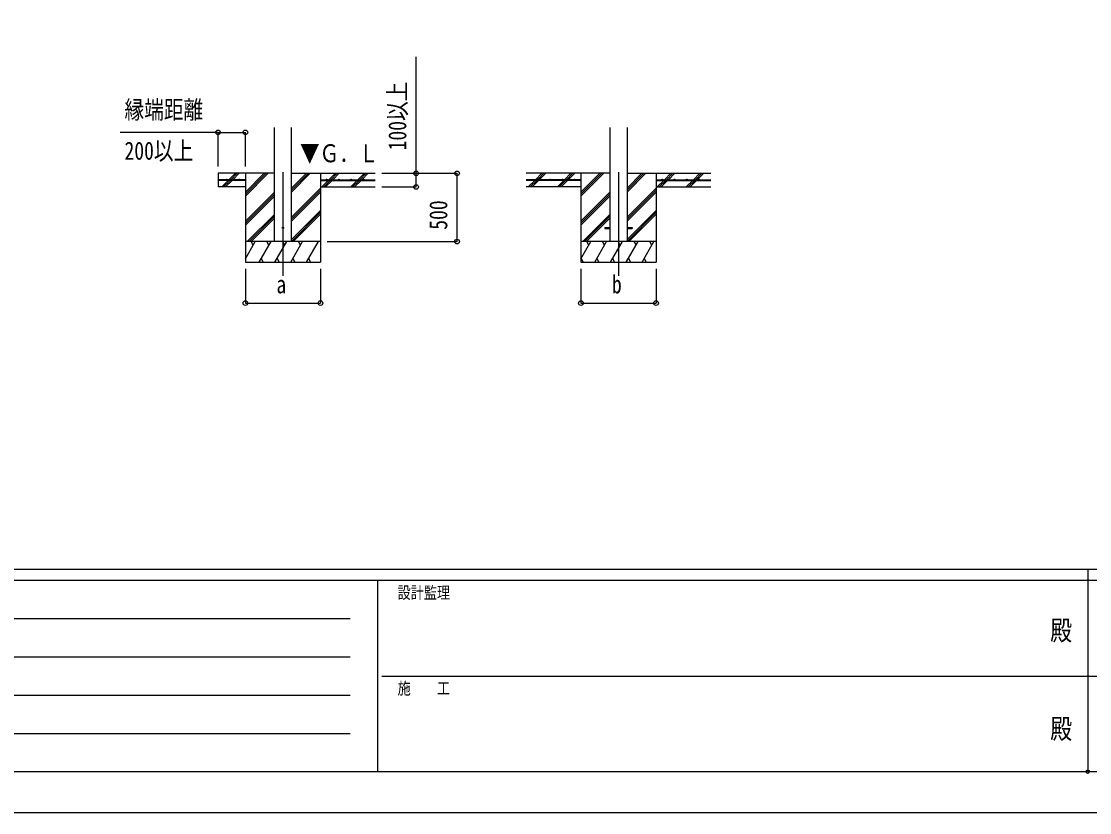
# Model space of a CAD drawing. Units: millimetres, scale not verified. Extents: x -16820 to 16820, y -11880 to 11880.
# Drawn here: x -7828 to -6, y -11880 to -6088 of the extents above; entities that cross this region are included whole.
import ezdxf
from ezdxf.enums import TextEntityAlignment as Align

# ---------------------------------------------------------------- set-up
doc = ezdxf.new("R2010")
doc.units = ezdxf.units.MM
doc.header["$LTSCALE"] = 50
doc.header["$PDMODE"] = 32
doc.header["$PDSIZE"] = 25
for name, color, linetype in [('0-3_YKK_12', 2, 'Continuous'), ('0-4_YKK_13', 4, 'Continuous'), ('0-5_YKK_A1', 4, 'Continuous'), ('0-6_YKK_D', 6, 'Continuous'), ('0-7_YKK_ZWAK', 7, 'Continuous')]:
    doc.layers.add(name, color=color, linetype=linetype)
doc.styles.add('ＭＳ ゴシック', font='')
doc.styles.get('ＭＳ ゴシック').set_extended_font_data('MS Gothic')

msp = doc.modelspace()

# ---------------------------------------------------------------- linework, layer by layer
at = {"layer": '0-3_YKK_12'}
for p, q in [((-5912.92, -7190.79), (-5912.92, -7950)), ((-3455.92, -7190.79), (-3455.92, -7950))]:
    msp.add_line(p, q, dxfattribs=at)
at = {"layer": '0-4_YKK_13'}
for p, q in [((-3555.92, -7595.5), (-3555.92, -7604.5)), ((-3555.92, -7595.5), (-3518.42, -7595.5)), ((-3555.92, -7604.5), (-3518.42, -7604.5)), ((-3393.42, -7595.5), (-3355.92, -7595.5)), ((-3393.42, -7604.5), (-3355.92, -7604.5)), ((-3355.92, -7595.5), (-3355.92, -7604.5))]:
    msp.add_line(p, q, dxfattribs=at)
msp.add_circle((-5912.92, -7600), 5, dxfattribs=at)
at = {"layer": '0-5_YKK_A1'}
for p, q in [((-5975.42, -7700), (-5975.42, -6864.65)), ((-5850.42, -7700), (-5850.42, -6864.65)), ((-3518.42, -6863.65), (-3518.42, -7700)), ((-3393.42, -6863.65), (-3393.42, -7700)), ((-5975.42, -7200), (-6387.92, -7200)), ((-6387.92, -7200), (-6387.92, -7300)), ((-6187.92, -7247.5), (-6387.92, -7247.5)), ((-6187.92, -7252.5), (-6387.92, -7252.5)), ((-6360.06, -7298.6), (-6313.96, -7252.5)), ((-6347.32, -7300), (-6299.82, -7252.5)), ((-6333.18, -7300), (-6285.68, -7252.5)), ((-6308.96, -7247.5), (-6261.46, -7200)), ((-6294.82, -7247.5), (-6247.32, -7200)), ((-6280.68, -7247.5), (-6233.17, -7200)), ((-6187.92, -7200), (-6187.92, -7850)), ((-6187.92, -7366.88), (-6021.04, -7200)), ((-6187.92, -7352.74), (-6035.18, -7200)), ((-6187.92, -7338.6), (-6049.33, -7200)), ((-6187.92, -7247.5), (-6187.92, -7252.5)), ((-5850.42, -7337.75), (-5712.67, -7200)), ((-5850.42, -7323.61), (-5726.82, -7200)), ((-5850.42, -7309.46), (-5740.96, -7200)), ((-5850.42, -7200), (-5237.92, -7200)), ((-5637.92, -7200), (-5637.92, -7850)), ((-5637.92, -7247.5), (-5237.92, -7247.5)), ((-5637.92, -7247.5), (-5637.92, -7252.5)), ((-5637.92, -7252.5), (-5237.92, -7252.5)), ((-5628.83, -7300), (-5581.33, -7252.5)), ((-5614.69, -7300), (-5567.19, -7252.5)), ((-5600.54, -7300), (-5553.04, -7252.5)), ((-5576.33, -7247.5), (-5528.83, -7200)), ((-5562.19, -7247.5), (-5514.68, -7200)), ((-5548.04, -7247.5), (-5500.54, -7200)), ((-5416.7, -7300), (-5369.2, -7252.5)), ((-5402.55, -7300), (-5355.05, -7252.5)), ((-5388.41, -7300), (-5340.91, -7252.5)), ((-5364.2, -7247.5), (-5316.69, -7200)), ((-5350.05, -7247.5), (-5302.55, -7200)), ((-5335.91, -7247.5), (-5288.41, -7200)), ((-3518.42, -7200), (-4130.92, -7200)), ((-3730.92, -7247.5), (-4130.92, -7247.5)), ((-3730.92, -7252.5), (-4130.92, -7252.5)), ((-4116.59, -7300), (-4069.09, -7252.5)), ((-4102.45, -7300), (-4054.95, -7252.5)), ((-4088.3, -7300), (-4040.8, -7252.5)), ((-4064.09, -7247.5), (-4016.59, -7200)), ((-4049.95, -7247.5), (-4048.28, -7245.83)), ((-4045.09, -7242.64), (-4002.45, -7200)), ((-4035.8, -7247.5), (-3988.3, -7200)), ((-3903.05, -7298.6), (-3856.96, -7252.5)), ((-3890.31, -7300), (-3842.81, -7252.5)), ((-3876.17, -7300), (-3828.67, -7252.5)), ((-3851.96, -7247.5), (-3804.46, -7200)), ((-3837.81, -7247.5), (-3790.31, -7200)), ((-3823.67, -7247.5), (-3776.17, -7200)), ((-3730.92, -7200), (-3730.92, -7850)), ((-3730.92, -7366.88), (-3564.04, -7200)), ((-3730.92, -7352.74), (-3578.18, -7200)), ((-3730.92, -7338.6), (-3592.32, -7200)), ((-3730.92, -7247.5), (-3730.92, -7252.5)), ((-3393.42, -7337.75), (-3255.67, -7200)), ((-3393.42, -7323.61), (-3269.81, -7200)), ((-3393.42, -7309.46), (-3283.96, -7200)), ((-3393.42, -7200), (-2780.92, -7200)), ((-3180.92, -7200), (-3180.92, -7850)), ((-3180.92, -7247.5), (-2780.92, -7247.5)), ((-3180.92, -7247.5), (-3180.92, -7252.5)), ((-3180.92, -7252.5), (-2780.92, -7252.5)), ((-3171.82, -7300), (-3124.32, -7252.5)), ((-3157.68, -7300), (-3110.18, -7252.5)), ((-3143.54, -7300), (-3096.04, -7252.5)), ((-3119.32, -7247.5), (-3071.82, -7200)), ((-3105.18, -7247.5), (-3057.68, -7200)), ((-3091.04, -7247.5), (-3043.54, -7200)), ((-2959.69, -7300), (-2912.19, -7252.5)), ((-2945.55, -7300), (-2898.05, -7252.5)), ((-2931.41, -7300), (-2883.91, -7252.5)), ((-2907.19, -7247.5), (-2859.69, -7200)), ((-2893.05, -7247.5), (-2845.55, -7200)), ((-2878.91, -7247.5), (-2831.41, -7200)), ((-6187.92, -7300), (-6387.92, -7300)), ((-6187.92, -7550.73), (-5975.42, -7338.23)), ((-6187.92, -7564.87), (-5975.42, -7352.37)), ((-5850.42, -7521.59), (-5637.92, -7309.1)), ((-5850.42, -7535.74), (-5637.92, -7323.24)), ((-5850.42, -7549.88), (-5637.92, -7337.38)), ((-5637.92, -7300), (-5237.92, -7300)), ((-3730.92, -7300), (-4130.92, -7300)), ((-3730.92, -7550.73), (-3518.42, -7338.23)), ((-3730.92, -7564.87), (-3518.42, -7352.37)), ((-3393.42, -7521.59), (-3180.92, -7309.1)), ((-3393.42, -7535.74), (-3180.92, -7323.24)), ((-3393.42, -7549.88), (-3180.92, -7337.38)), ((-3180.92, -7300), (-2780.92, -7300)), ((-6187.92, -7579.01), (-5975.42, -7366.51)), ((-3730.92, -7579.01), (-3518.42, -7366.51)), ((-6175.07, -7700), (-5975.42, -7500.36)), ((-5850.42, -7683.72), (-5637.92, -7471.23)), ((-5850.42, -7697.87), (-5637.92, -7485.37)), ((-5838.42, -7700), (-5637.92, -7499.51)), ((-3718.06, -7700), (-3518.42, -7500.36)), ((-3393.42, -7683.72), (-3180.92, -7471.23)), ((-3393.42, -7697.87), (-3180.92, -7485.37)), ((-3381.41, -7700), (-3180.92, -7499.51)), ((-6160.92, -7700), (-5975.42, -7514.5)), ((-6146.78, -7700), (-5975.42, -7528.64)), ((-3703.92, -7700), (-3518.42, -7514.5)), ((-3689.78, -7700), (-3518.42, -7528.64)), ((-5637.92, -7700), (-6187.92, -7700)), ((-6187.92, -7825.45), (-6115.5, -7700)), ((-6130.5, -7725.98), (-6145.5, -7700)), ((-6086.63, -7850), (-6000.03, -7700)), ((-6015.03, -7725.98), (-6030.03, -7700)), ((-5971.16, -7850), (-5884.56, -7700)), ((-5899.56, -7725.98), (-5914.56, -7700)), ((-5855.69, -7850), (-5769.09, -7700)), ((-5784.09, -7725.98), (-5799.09, -7700)), ((-5740.22, -7850), (-5653.62, -7700)), ((-5683.62, -7700), (-5683.62, -7700)), ((-3180.92, -7700), (-3730.92, -7700)), ((-3730.92, -7825.45), (-3658.49, -7700)), ((-3673.49, -7725.98), (-3688.49, -7700)), ((-3629.62, -7850), (-3543.02, -7700)), ((-3558.02, -7725.98), (-3573.02, -7700)), ((-3514.15, -7850), (-3427.55, -7700)), ((-3442.55, -7725.98), (-3457.55, -7700)), ((-3398.68, -7850), (-3312.08, -7700)), ((-3327.08, -7725.98), (-3342.08, -7700)), ((-3283.21, -7850), (-3196.61, -7700)), ((-3211.61, -7725.98), (-3226.61, -7700)), ((-6187.92, -7850), (-5637.92, -7850)), ((-6071.63, -7824.02), (-6056.63, -7850)), ((-5956.16, -7824.02), (-5941.16, -7850)), ((-5840.69, -7824.02), (-5825.69, -7850)), ((-5725.22, -7824.02), (-5710.22, -7850)), ((-3730.92, -7850), (-3180.92, -7850)), ((-3730.1, -7824.02), (-3715.1, -7850)), ((-3614.63, -7824.02), (-3599.63, -7850)), ((-3499.16, -7824.02), (-3484.16, -7850)), ((-3383.68, -7824.02), (-3368.69, -7850)), ((-3268.22, -7824.02), (-3253.22, -7850))]:
    msp.add_line(p, q, dxfattribs=at)
for centre in [(-6322.92, -7245), (-6232.92, -7245), (-5592.92, -7245), (-5502.92, -7245), (-5412.92, -7245), (-5322.92, -7245), (-4045.92, -7245), (-3955.92, -7245), (-3865.92, -7245), (-3775.92, -7245), (-3135.92, -7245), (-3045.92, -7245), (-2955.92, -7245), (-2865.92, -7245)]:
    msp.add_circle(centre, 2.5, dxfattribs=at)
at = {"layer": '0-6_YKK_D'}
for p, q in [((-6387.92, -6900), (-7105.73, -6900)), ((-6387.92, -7150), (-6387.92, -6899)), ((-6387.92, -6900), (-6187.92, -6900)), ((-6187.92, -7150), (-6187.92, -6899)), ((-5187.92, -7200), (-4636.92, -7200)), ((-5187.92, -7200), (-4936.92, -7200)), ((-4637.92, -7700), (-4637.92, -7200)), ((-5187.92, -7300), (-4936.92, -7300)), ((-5587.92, -7700), (-4636.92, -7700)), ((-6187.92, -7900), (-6187.92, -8151)), ((-5637.92, -7900), (-5637.92, -8151)), ((-3730.92, -7900), (-3730.92, -8151)), ((-3180.92, -7900), (-3180.92, -8151)), ((-6187.92, -8150), (-5637.92, -8150)), ((-3730.92, -8150), (-3180.92, -8150))]:
    msp.add_line(p, q, dxfattribs=at)
msp.add_lwpolyline([(-4937.92, -7300), (-4937.92, -7200), (-4937.92, -6347.2)], dxfattribs=at)
for centre in [(-6387.92, -6900), (-6187.92, -6900), (-4937.92, -7200), (-4637.92, -7200), (-4937.92, -7300), (-4637.92, -7700), (-6187.92, -8150), (-5637.92, -8150), (-3730.92, -8150), (-3180.92, -8150)]:
    msp.add_circle(centre, 17, dxfattribs=at)
at = {"layer": '0-7_YKK_ZWAK'}
for p, q in [((15580.08, -10100), (-15619.92, -10100)), ((-19.92, -10100), (-19.92, -11580)), ((-5219.92, -10180), (-15619.92, -10180)), ((-5219.92, -10180), (-5219.92, -11580)), ((-19.92, -10180), (-5219.92, -10180)), ((5180.08, -10180), (-19.92, -10180)), ((-15449.92, -10460), (-5419.92, -10460)), ((-15449.92, -10740), (-5419.92, -10740)), ((-5189.92, -10880), (-19.92, -10880)), ((-19.92, -10880), (5180.08, -10880)), ((-15449.92, -11020), (-5419.92, -11020)), ((-15449.92, -11300), (-5419.92, -11300)), ((-15619.92, -11580), (-5219.92, -11580)), ((-5219.92, -11580), (-19.92, -11580)), ((-19.92, -11580), (5180.08, -11580))]:
    msp.add_line(p, q, dxfattribs=at)
msp.add_lwpolyline([(-16820, -11880), (16820, -11880), (16820, 11880), (-16820, 11880)], close=True, dxfattribs=at)
msp.add_point((-19.92, -11580), dxfattribs=at)

# ---------------------------------------------------------------- texts
at = {"layer": '0-5_YKK_A1', "style": 'ＭＳ ゴシック', "width": 0.8}
msp.add_text('▼Ｇ．Ｌ', height=132, dxfattribs=at).set_placement((-5788.76, -7158.51), align=Align.BOTTOM_LEFT)
at = {"layer": '0-6_YKK_D', "style": 'ＭＳ ゴシック', "width": 0.8}
for s, p in [('100以上', (-4969.92, -7032)), ('500', (-4669.92, -7613.2))]:
    msp.add_text(s, height=132, rotation=90, dxfattribs=at).set_placement(p, align=Align.BOTTOM_LEFT)
for s, p in [('縁端距離', (-7073.23, -6840)), ('200以上', (-7073.23, -7140)), ('b', (-3503.92, -8118)), ('a', (-5960.92, -8118))]:
    msp.add_text(s, height=132, dxfattribs=at).set_placement(p, align=Align.BOTTOM_LEFT)
at = {"layer": '0-7_YKK_ZWAK', "style": 'ＭＳ ゴシック', "width": 0.8}
for s, height, p in [('設計監理', 87.98, (-5073.25, -10340)), ('殿', 146.6, (-294.67, -10663.33)), ('施\u3000\u3000工', 87.98, (-5073.25, -11040)), ('殿', 146.6, (-294.67, -11383.33))]:
    msp.add_text(s, height=height, dxfattribs=at).set_placement(p, align=Align.BOTTOM_LEFT)

doc.saveas('drawing.dxf')
